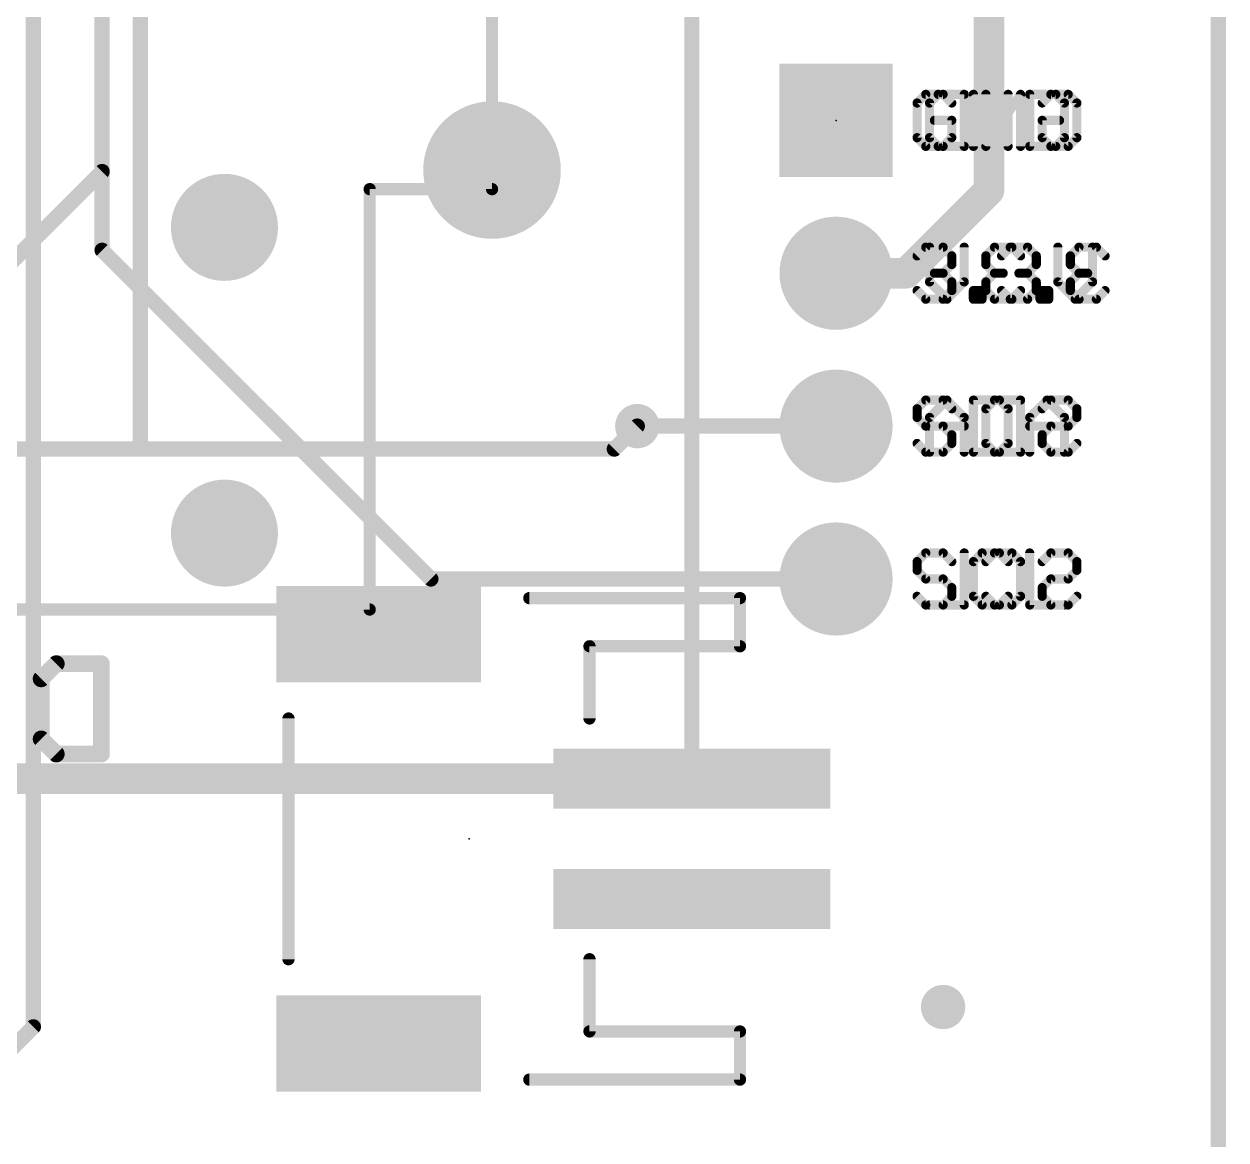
# Model space of a CAD drawing. Extents: x -12 to 110, y -16 to 66.
# Drawn here: x 81.76 to 101.73, y 8.46 to 27 of the extents above; entities that cross this region are included whole.
import ezdxf

# ---------------------------------------------------------------- set-up
doc = ezdxf.new("R2010")
doc.units = 0
for name, color, linetype in [('1', 12, 'CONTINUOUS'), ('16', 132, 'CONTINUOUS'), ('17', 110, 'CONTINUOUS'), ('18', 110, 'CONTINUOUS'), ('20', 53, 'CONTINUOUS'), ('21', 41, 'CONTINUOUS'), ('22', 40, 'CONTINUOUS'), ('23', 53, 'CONTINUOUS'), ('51', 53, 'CONTINUOUS')]:
    doc.layers.add(name, color=color, linetype=linetype)

# ---------------------------------------------------------------- blocks, each defined once
blk = doc.blocks.new('RECT')
blk.add_solid([(-0.5, -0.5), (0.5, -0.5), (-0.5, 0.5), (0.5, 0.5)])
blk = doc.blocks.new('SQUAREP')
blk.add_solid([(-0.5, -0.5), (0.5, -0.5), (-0.5, 0.5), (0.5, 0.5)])
blk = doc.blocks.new('ROUNDP')
at = {"const_width": 0.5}
blk.add_lwpolyline([(0, -0.25, 1), (0, 0.25, 1), (0, -0.25)], format="xyb", dxfattribs=at)
blk = doc.blocks.new('ROUNDV')
at = {"const_width": 0.5}
blk.add_lwpolyline([(0, -0.25, 1), (0, 0.25, 1), (0, -0.25)], format="xyb", dxfattribs=at)

msp = doc.modelspace()

# ---------------------------------------------------------------- linework, layer by layer
at = {"layer": '1'}
for points, const_width in [([(101.6, 50.8), (101.6, 0)], 0.254), ([(97.79, 31.8529), (97.79, 24.2337)], 0.508), ([(83.058, 30.099), (83.058, 24.5497)], 0.254), ([(83.693, 19.939), (83.693, 29.591)], 0.254), ([(92.854, 27.8922), (92.854, 14.462)], 0.254), ([(83.058, 24.5497), (79.0823, 20.574)], 0.254), ([(97.79, 24.2337), (96.4163, 22.86)], 0.508), ([(96.4163, 22.86), (95.25, 22.86)], 0.508), ([(91.567, 19.939), (91.948, 20.32)], 0.254), ([(76.454, 19.939), (83.693, 19.939)], 0.254), ([(83.693, 19.939), (91.567, 19.939)], 0.254), ([(92.854, 14.462), (81.0171, 14.462)], 0.508), ([(92.964, 14.462), (92.854, 14.462)], 0.508)]:
    msp.add_lwpolyline(points, dxfattribs=dict(at, const_width=const_width))
for points, const_width in [([(82.9945, 24.5497, 1), (83.1215, 24.5497)], 0.127), ([(83.1029, 24.5048, 1), (83.0131, 24.5946)], 0.127), ([(97.663, 24.2337, 1), (97.917, 24.2337)], 0.254), ([(97.8798, 24.1439, 1), (97.7002, 24.3235)], 0.254), ([(95.25, 22.987, 1), (95.25, 22.733)], 0.254), ([(96.3265, 22.9498, 1), (96.5061, 22.7702)], 0.254), ([(96.4163, 22.733, 1), (96.4163, 22.987)], 0.254), ([(91.9929, 20.2751, 1), (91.9031, 20.3649)], 0.127), ([(83.693, 20.0025, 1), (83.693, 19.8755)], 0.127), ([(83.6295, 19.939, 1), (83.7565, 19.939)], 0.127), ([(83.693, 19.8755, 1), (83.693, 20.0025)], 0.127), ([(91.5221, 19.9839, 1), (91.6119, 19.8941)], 0.127), ([(91.567, 19.8755, 1), (91.567, 20.0025)], 0.127), ([(92.854, 14.589, 1), (92.854, 14.335)], 0.254), ([(92.854, 14.335, 1), (92.854, 14.589)], 0.254), ([(92.964, 14.335, 1), (92.964, 14.589)], 0.254), ([(92.7905, 14.462, 1), (92.9175, 14.462)], 0.127)]:
    msp.add_lwpolyline(points, format="xyb", dxfattribs=dict(at, const_width=const_width))
at = {"layer": '16', "const_width": 0.254}
for points in [[(101.6, 50.8), (101.6, 0)], [(81.915, 41.402), (81.915, 10.3378)], [(83.058, 23.241), (83.058, 30.099)], [(88.519, 17.78), (83.058, 23.241)], [(95.25, 20.32), (91.948, 20.32)], [(95.25, 17.78), (88.519, 17.78)], [(81.915, 10.3378), (74.7522, 3.175)]]:
    msp.add_lwpolyline(points, dxfattribs=at)
at = {"layer": '16', "const_width": 0.127}
for points in [[(83.1029, 23.2859, 1), (83.0131, 23.1961)], [(82.9945, 23.241, 1), (83.1215, 23.241)], [(91.948, 20.3835, 1), (91.948, 20.2565)], [(95.25, 20.2565, 1), (95.25, 20.3835)], [(88.519, 17.8435, 1), (88.519, 17.7165)], [(88.4741, 17.7351, 1), (88.5639, 17.8249)], [(95.25, 17.7165, 1), (95.25, 17.8435)], [(81.8515, 10.3378, 1), (81.9785, 10.3378)], [(81.9599, 10.2929, 1), (81.8701, 10.3827)]]:
    msp.add_lwpolyline(points, format="xyb", dxfattribs=at)
at = {"layer": '20', "const_width": 0.2032}
msp.add_lwpolyline([(101.6, 6.35), (101.6, 44.45)], dxfattribs=at)
at = {"layer": '21'}
for points, const_width in [([(96.7403, 25.8325), (96.5962, 25.6885)], 0.1524), ([(96.5962, 25.6885), (96.5962, 25.1123)], 0.1524), ([(97.0284, 25.8325), (96.7403, 25.8325)], 0.1524), ([(97.1724, 25.6885), (97.0284, 25.8325)], 0.1524), ([(97.5317, 24.9682), (97.5317, 25.8325)], 0.1524), ([(97.5317, 25.8325), (98.1079, 24.9682)], 0.1524), ([(98.1079, 24.9682), (98.1079, 25.8325)], 0.1524), ([(98.4672, 25.8325), (98.4672, 24.9682)], 0.1524), ([(98.8994, 25.8325), (98.4672, 25.8325)], 0.1524), ([(99.0435, 25.6885), (98.8994, 25.8325)], 0.1524), ([(99.0435, 25.1123), (99.0435, 25.6885)], 0.1524), ([(97.1724, 25.4004), (96.8843, 25.4004)], 0.1524), ([(97.1724, 25.1123), (97.1724, 25.4004)], 0.1524), ([(96.5962, 25.1123), (96.7403, 24.9682)], 0.1524), ([(97.0284, 24.9682), (97.1724, 25.1123)], 0.1524), ([(98.8994, 24.9682), (99.0435, 25.1123)], 0.1524), ([(96.7403, 24.9682), (97.0284, 24.9682)], 0.1524), ([(98.4672, 24.9682), (98.8994, 24.9682)], 0.1524), ([(96.5962, 23.1485), (96.7403, 23.2925)], 0.1524), ([(96.7403, 23.2925), (97.0284, 23.2925)], 0.1524), ([(97.0284, 23.2925), (97.1724, 23.1485)], 0.1524), ([(97.9995, 23.1485), (98.1435, 23.2925)], 0.1524), ([(98.1435, 23.2925), (98.4316, 23.2925)], 0.1524), ([(98.4316, 23.2925), (98.5757, 23.1485)], 0.1524), ([(98.935, 23.2925), (98.935, 22.7163)], 0.1524), ([(99.5112, 22.7163), (99.5112, 23.2925)], 0.1524), ([(97.1724, 23.1485), (97.1724, 23.0044)], 0.1524), ([(98.5757, 23.1485), (98.5757, 23.0044)], 0.1524), ([(97.1724, 23.0044), (97.0284, 22.8604)], 0.1524), ([(98.5757, 23.0044), (98.4316, 22.8604)], 0.1524), ([(97.0284, 22.8604), (96.8843, 22.8604)], 0.1524), ([(97.0284, 22.8604), (97.1724, 22.7163)], 0.1524), ([(97.1724, 22.7163), (97.1724, 22.5723)], 0.1524), ([(98.4316, 22.8604), (98.2876, 22.8604)], 0.1524), ([(98.4316, 22.8604), (98.5757, 22.7163)], 0.1524), ([(98.5757, 22.7163), (98.5757, 22.5723)], 0.1524), ([(98.935, 22.7163), (99.2231, 22.4282)], 0.1524), ([(99.2231, 22.4282), (99.5112, 22.7163)], 0.1524), ([(96.7403, 22.4282), (96.5962, 22.5723)], 0.1524), ([(97.1724, 22.5723), (97.0284, 22.4282)], 0.1524), ([(97.5317, 22.4282), (97.5317, 22.5723)], 0.1524), ([(97.5317, 22.5723), (97.6758, 22.5723)], 0.1524), ([(97.6758, 22.5723), (97.6758, 22.4282)], 0.1524), ([(98.1435, 22.4282), (97.9995, 22.5723)], 0.1524), ([(98.5757, 22.5723), (98.4316, 22.4282)], 0.1524), ([(97.0284, 22.4282), (96.7403, 22.4282)], 0.1524), ([(97.6758, 22.4282), (97.5317, 22.4282)], 0.1524), ([(98.4316, 22.4282), (98.1435, 22.4282)], 0.1524), ([(96.7403, 20.7525), (96.5962, 20.6085)], 0.1524), ([(97.0284, 20.7525), (96.7403, 20.7525)], 0.1524), ([(97.1724, 20.6085), (97.0284, 20.7525)], 0.1524), ([(97.5317, 20.7525), (97.5317, 19.8882)], 0.1524), ([(97.9639, 20.7525), (97.5317, 20.7525)], 0.1524), ([(98.1079, 20.6085), (97.9639, 20.7525)], 0.1524), ([(98.4672, 20.4644), (98.7554, 20.7525)], 0.1524), ([(98.7554, 20.7525), (99.0435, 20.4644)], 0.1524), ([(96.5962, 20.6085), (96.5962, 20.4644)], 0.1524), ([(98.1079, 20.0323), (98.1079, 20.6085)], 0.1524), ([(96.5962, 20.4644), (96.7403, 20.3204)], 0.1524), ([(96.7403, 20.3204), (97.0284, 20.3204)], 0.1524), ([(97.0284, 20.3204), (97.1724, 20.1763)], 0.1524), ([(98.4672, 19.8882), (98.4672, 20.4644)], 0.1524), ([(98.4672, 20.3204), (99.0435, 20.3204)], 0.1524), ([(99.0435, 20.4644), (99.0435, 19.8882)], 0.1524), ([(97.1724, 20.1763), (97.1724, 20.0323)], 0.1524), ([(96.7403, 19.8882), (96.5962, 20.0323)], 0.1524), ([(97.1724, 20.0323), (97.0284, 19.8882)], 0.1524), ([(97.9639, 19.8882), (98.1079, 20.0323)], 0.1524), ([(97.0284, 19.8882), (96.7403, 19.8882)], 0.1524), ([(97.5317, 19.8882), (97.9639, 19.8882)], 0.1524), ([(96.7403, 18.2125), (96.5962, 18.0685)], 0.1524), ([(97.0284, 18.2125), (96.7403, 18.2125)], 0.1524), ([(97.1724, 18.0685), (97.0284, 18.2125)], 0.1524), ([(97.6758, 18.2125), (97.5317, 18.0685)], 0.1524), ([(97.9639, 18.2125), (97.6758, 18.2125)], 0.1524), ([(98.1079, 18.0685), (97.9639, 18.2125)], 0.1524), ([(98.4672, 18.2125), (98.4672, 17.3482)], 0.1524), ([(96.5962, 18.0685), (96.5962, 17.9244)], 0.1524), ([(96.5962, 17.9244), (96.7403, 17.7804)], 0.1524), ([(97.5317, 18.0685), (97.5317, 17.4923)], 0.1524), ([(96.7403, 17.7804), (97.0284, 17.7804)], 0.1524), ([(97.0284, 17.7804), (97.1724, 17.6363)], 0.1524), ([(97.1724, 17.6363), (97.1724, 17.4923)], 0.1524), ([(93.654, 17.462), (90.154, 17.462)], 0.2032), ([(93.654, 16.662), (93.654, 17.462)], 0.2032), ([(96.7403, 17.3482), (96.5962, 17.4923)], 0.1524), ([(97.0284, 17.3482), (96.7403, 17.3482)], 0.1524), ([(97.1724, 17.4923), (97.0284, 17.3482)], 0.1524), ([(97.5317, 17.4923), (97.6758, 17.3482)], 0.1524), ([(97.6758, 17.3482), (97.9639, 17.3482)], 0.1524), ([(97.9639, 17.3482), (98.1079, 17.4923)], 0.1524), ([(98.4672, 17.3482), (99.0435, 17.3482)], 0.1524), ([(91.154, 15.462), (91.154, 16.662)], 0.2032), ([(91.154, 16.662), (93.654, 16.662)], 0.2032), ([(86.154, 15.462), (86.154, 11.462)], 0.2032), ([(91.154, 10.262), (91.154, 11.462)], 0.2032), ([(93.654, 10.262), (91.154, 10.262)], 0.2032), ([(93.654, 9.462), (93.654, 10.262)], 0.2032), ([(90.154, 9.462), (93.654, 9.462)], 0.2032)]:
    msp.add_lwpolyline(points, dxfattribs=dict(at, const_width=const_width))
for points, const_width in [([(96.6343, 25.6885, 1), (96.5581, 25.6885)], 0.0762), ([(96.7403, 25.8706, 1), (96.7403, 25.7944)], 0.0762), ([(96.7672, 25.8056, 1), (96.7133, 25.8595)], 0.0762), ([(97.0553, 25.8595, 1), (97.0014, 25.8056)], 0.0762), ([(97.0284, 25.7944, 1), (97.0284, 25.8706)], 0.0762), ([(97.5634, 25.8537, 1), (97.5, 25.8114)], 0.0762), ([(97.5698, 25.8325, 1), (97.4936, 25.8325)], 0.0762), ([(98.146, 25.8325, 1), (98.0698, 25.8325)], 0.0762), ([(98.5053, 25.8325, 1), (98.4291, 25.8325)], 0.0762), ([(98.4672, 25.8706, 1), (98.4672, 25.7944)], 0.0762), ([(98.9263, 25.8595, 1), (98.8725, 25.8056)], 0.0762), ([(98.8994, 25.7944, 1), (98.8994, 25.8706)], 0.0762), ([(99.0816, 25.6885, 1), (99.0054, 25.6885)], 0.0762), ([(96.5693, 25.7154, 1), (96.6231, 25.6615)], 0.0762), ([(97.1455, 25.6615, 1), (97.1994, 25.7154)], 0.0762), ([(99.0165, 25.6615, 1), (99.0704, 25.7154)], 0.0762), ([(96.8843, 25.4385, 1), (96.8843, 25.3623)], 0.0762), ([(97.2105, 25.4004, 1), (97.1343, 25.4004)], 0.0762), ([(97.1724, 25.3623, 1), (97.1724, 25.4385)], 0.0762), ([(96.6231, 25.1392, 1), (96.5693, 25.0853)], 0.0762), ([(97.1994, 25.0853, 1), (97.1455, 25.1392)], 0.0762), ([(99.0704, 25.0853, 1), (99.0165, 25.1392)], 0.0762), ([(96.5581, 25.1123, 1), (96.6343, 25.1123)], 0.0762), ([(96.7403, 25.0063, 1), (96.7403, 24.9301)], 0.0762), ([(96.7133, 24.9413, 1), (96.7672, 24.9951)], 0.0762), ([(97.0014, 24.9951, 1), (97.0553, 24.9413)], 0.0762), ([(97.0284, 24.9301, 1), (97.0284, 25.0063)], 0.0762), ([(97.1343, 25.1123, 1), (97.2105, 25.1123)], 0.0762), ([(97.4936, 24.9682, 1), (97.5698, 24.9682)], 0.0762), ([(98.0698, 24.9682, 1), (98.146, 24.9682)], 0.0762), ([(98.0762, 24.9471, 1), (98.1396, 24.9893)], 0.0762), ([(98.4672, 25.0063, 1), (98.4672, 24.9301)], 0.0762), ([(98.4291, 24.9682, 1), (98.5053, 24.9682)], 0.0762), ([(98.8725, 24.9951, 1), (98.9263, 24.9413)], 0.0762), ([(98.8994, 24.9301, 1), (98.8994, 25.0063)], 0.0762), ([(99.0054, 25.1123, 1), (99.0816, 25.1123)], 0.0762), ([(96.7403, 23.3306, 1), (96.7403, 23.2544)], 0.0762), ([(96.7672, 23.2656, 1), (96.7133, 23.3195)], 0.0762), ([(97.0553, 23.3195, 1), (97.0014, 23.2656)], 0.0762), ([(97.0284, 23.2544, 1), (97.0284, 23.3306)], 0.0762), ([(98.1435, 23.3306, 1), (98.1435, 23.2544)], 0.0762), ([(98.1705, 23.2656, 1), (98.1166, 23.3195)], 0.0762), ([(98.4586, 23.3195, 1), (98.4047, 23.2656)], 0.0762), ([(98.4316, 23.2544, 1), (98.4316, 23.3306)], 0.0762), ([(98.9731, 23.2925, 1), (98.8969, 23.2925)], 0.0762), ([(99.5493, 23.2925, 1), (99.4731, 23.2925)], 0.0762), ([(96.5693, 23.1754, 1), (96.6231, 23.1215)], 0.0762), ([(97.2105, 23.1485, 1), (97.1343, 23.1485)], 0.0762), ([(97.1455, 23.1215, 1), (97.1994, 23.1754)], 0.0762), ([(97.9725, 23.1754, 1), (98.0264, 23.1215)], 0.0762), ([(98.6138, 23.1485, 1), (98.5376, 23.1485)], 0.0762), ([(98.5488, 23.1215, 1), (98.6026, 23.1754)], 0.0762), ([(97.1343, 23.0044, 1), (97.2105, 23.0044)], 0.0762), ([(97.1994, 22.9775, 1), (97.1455, 23.0314)], 0.0762), ([(98.5376, 23.0044, 1), (98.6138, 23.0044)], 0.0762), ([(98.6026, 22.9775, 1), (98.5488, 23.0314)], 0.0762), ([(96.8843, 22.8985, 1), (96.8843, 22.8223)], 0.0762), ([(97.0553, 22.8873, 1), (97.0014, 22.8334)], 0.0762), ([(97.0014, 22.8873, 1), (97.0553, 22.8334)], 0.0762), ([(97.0284, 22.8223, 1), (97.0284, 22.8985)], 0.0762), ([(97.2105, 22.7163, 1), (97.1343, 22.7163)], 0.0762), ([(97.1455, 22.6894, 1), (97.1994, 22.7433)], 0.0762), ([(98.2876, 22.8985, 1), (98.2876, 22.8223)], 0.0762), ([(98.4586, 22.8873, 1), (98.4047, 22.8334)], 0.0762), ([(98.4047, 22.8873, 1), (98.4586, 22.8334)], 0.0762), ([(98.4316, 22.8223, 1), (98.4316, 22.8985)], 0.0762), ([(98.6138, 22.7163, 1), (98.5376, 22.7163)], 0.0762), ([(98.5488, 22.6894, 1), (98.6026, 22.7433)], 0.0762), ([(98.9619, 22.7433, 1), (98.9081, 22.6894)], 0.0762), ([(99.5382, 22.6894, 1), (99.4843, 22.7433)], 0.0762), ([(96.6231, 22.5992, 1), (96.5693, 22.5453)], 0.0762), ([(97.1343, 22.5723, 1), (97.2105, 22.5723)], 0.0762), ([(97.1994, 22.5453, 1), (97.1455, 22.5992)], 0.0762), ([(97.5698, 22.5723, 1), (97.4936, 22.5723)], 0.0762), ([(97.5317, 22.6104, 1), (97.5317, 22.5342)], 0.0762), ([(97.7139, 22.5723, 1), (97.6377, 22.5723)], 0.0762), ([(97.6758, 22.5342, 1), (97.6758, 22.6104)], 0.0762), ([(98.0264, 22.5992, 1), (97.9725, 22.5453)], 0.0762), ([(98.5376, 22.5723, 1), (98.6138, 22.5723)], 0.0762), ([(98.6026, 22.5453, 1), (98.5488, 22.5992)], 0.0762), ([(98.8969, 22.7163, 1), (98.9731, 22.7163)], 0.0762), ([(99.4731, 22.7163, 1), (99.5493, 22.7163)], 0.0762), ([(96.7403, 22.4663, 1), (96.7403, 22.3901)], 0.0762), ([(96.7133, 22.4013, 1), (96.7672, 22.4551)], 0.0762), ([(97.0014, 22.4551, 1), (97.0553, 22.4013)], 0.0762), ([(97.0284, 22.3901, 1), (97.0284, 22.4663)], 0.0762), ([(97.5317, 22.4663, 1), (97.5317, 22.3901)], 0.0762), ([(97.4936, 22.4282, 1), (97.5698, 22.4282)], 0.0762), ([(97.6377, 22.4282, 1), (97.7139, 22.4282)], 0.0762), ([(97.6758, 22.3901, 1), (97.6758, 22.4663)], 0.0762), ([(98.1435, 22.4663, 1), (98.1435, 22.3901)], 0.0762), ([(98.1166, 22.4013, 1), (98.1705, 22.4551)], 0.0762), ([(98.4047, 22.4551, 1), (98.4586, 22.4013)], 0.0762), ([(98.4316, 22.3901, 1), (98.4316, 22.4663)], 0.0762), ([(99.1962, 22.4551, 1), (99.2501, 22.4013)], 0.0762), ([(99.1962, 22.4013, 1), (99.2501, 22.4551)], 0.0762), ([(96.7403, 20.7906, 1), (96.7403, 20.7144)], 0.0762), ([(96.7672, 20.7256, 1), (96.7133, 20.7795)], 0.0762), ([(97.0553, 20.7795, 1), (97.0014, 20.7256)], 0.0762), ([(97.0284, 20.7144, 1), (97.0284, 20.7906)], 0.0762), ([(97.5698, 20.7525, 1), (97.4936, 20.7525)], 0.0762), ([(97.5317, 20.7906, 1), (97.5317, 20.7144)], 0.0762), ([(97.9908, 20.7795, 1), (97.9369, 20.7256)], 0.0762), ([(97.9639, 20.7144, 1), (97.9639, 20.7906)], 0.0762), ([(98.7823, 20.7795, 1), (98.7284, 20.7256)], 0.0762), ([(98.7823, 20.7256, 1), (98.7284, 20.7795)], 0.0762), ([(96.6343, 20.6085, 1), (96.5581, 20.6085)], 0.0762), ([(96.5693, 20.6354, 1), (96.6231, 20.5815)], 0.0762), ([(97.1455, 20.5815, 1), (97.1994, 20.6354)], 0.0762), ([(98.146, 20.6085, 1), (98.0698, 20.6085)], 0.0762), ([(98.081, 20.5815, 1), (98.1349, 20.6354)], 0.0762), ([(96.6231, 20.4914, 1), (96.5693, 20.4375)], 0.0762), ([(96.5581, 20.4644, 1), (96.6343, 20.4644)], 0.0762), ([(96.7403, 20.3585, 1), (96.7403, 20.2823)], 0.0762), ([(96.7133, 20.2934, 1), (96.7672, 20.3473)], 0.0762), ([(97.0553, 20.3473, 1), (97.0014, 20.2934)], 0.0762), ([(97.0284, 20.2823, 1), (97.0284, 20.3585)], 0.0762), ([(98.5053, 20.4644, 1), (98.4291, 20.4644)], 0.0762), ([(98.4403, 20.4914, 1), (98.4942, 20.4375)], 0.0762), ([(98.4672, 20.3585, 1), (98.4672, 20.2823)], 0.0762), ([(99.0816, 20.4644, 1), (99.0054, 20.4644)], 0.0762), ([(99.0165, 20.4375, 1), (99.0704, 20.4914)], 0.0762), ([(99.0435, 20.2823, 1), (99.0435, 20.3585)], 0.0762), ([(97.2105, 20.1763, 1), (97.1343, 20.1763)], 0.0762), ([(97.1455, 20.1494, 1), (97.1994, 20.2033)], 0.0762), ([(96.6231, 20.0592, 1), (96.5693, 20.0053)], 0.0762), ([(97.1343, 20.0323, 1), (97.2105, 20.0323)], 0.0762), ([(97.1994, 20.0053, 1), (97.1455, 20.0592)], 0.0762), ([(98.0698, 20.0323, 1), (98.146, 20.0323)], 0.0762), ([(98.1349, 20.0053, 1), (98.081, 20.0592)], 0.0762), ([(96.7403, 19.9263, 1), (96.7403, 19.8501)], 0.0762), ([(96.7133, 19.8613, 1), (96.7672, 19.9151)], 0.0762), ([(97.0014, 19.9151, 1), (97.0553, 19.8613)], 0.0762), ([(97.0284, 19.8501, 1), (97.0284, 19.9263)], 0.0762), ([(97.5317, 19.9263, 1), (97.5317, 19.8501)], 0.0762), ([(97.4936, 19.8882, 1), (97.5698, 19.8882)], 0.0762), ([(97.9369, 19.9151, 1), (97.9908, 19.8613)], 0.0762), ([(97.9639, 19.8501, 1), (97.9639, 19.9263)], 0.0762), ([(98.4291, 19.8882, 1), (98.5053, 19.8882)], 0.0762), ([(99.0054, 19.8882, 1), (99.0816, 19.8882)], 0.0762), ([(96.7403, 18.2506, 1), (96.7403, 18.1744)], 0.0762), ([(96.7672, 18.1856, 1), (96.7133, 18.2395)], 0.0762), ([(97.0553, 18.2395, 1), (97.0014, 18.1856)], 0.0762), ([(97.0284, 18.1744, 1), (97.0284, 18.2506)], 0.0762), ([(97.6758, 18.2506, 1), (97.6758, 18.1744)], 0.0762), ([(97.7027, 18.1856, 1), (97.6488, 18.2395)], 0.0762), ([(97.9908, 18.2395, 1), (97.9369, 18.1856)], 0.0762), ([(97.9639, 18.1744, 1), (97.9639, 18.2506)], 0.0762), ([(98.5053, 18.2125, 1), (98.4291, 18.2125)], 0.0762), ([(96.6343, 18.0685, 1), (96.5581, 18.0685)], 0.0762), ([(96.5693, 18.0954, 1), (96.6231, 18.0415)], 0.0762), ([(96.6231, 17.9514, 1), (96.5693, 17.8975)], 0.0762), ([(97.1455, 18.0415, 1), (97.1994, 18.0954)], 0.0762), ([(97.5698, 18.0685, 1), (97.4936, 18.0685)], 0.0762), ([(97.5048, 18.0954, 1), (97.5587, 18.0415)], 0.0762), ([(98.081, 18.0415, 1), (98.1349, 18.0954)], 0.0762), ([(96.5581, 17.9244, 1), (96.6343, 17.9244)], 0.0762), ([(96.7403, 17.8185, 1), (96.7403, 17.7423)], 0.0762), ([(96.7133, 17.7534, 1), (96.7672, 17.8073)], 0.0762), ([(97.0553, 17.8073, 1), (97.0014, 17.7534)], 0.0762), ([(97.0284, 17.7423, 1), (97.0284, 17.8185)], 0.0762), ([(97.2105, 17.6363, 1), (97.1343, 17.6363)], 0.0762), ([(97.1455, 17.6094, 1), (97.1994, 17.6633)], 0.0762), ([(90.154, 17.5128, 1), (90.154, 17.4112)], 0.1016), ([(93.7048, 17.462, 1), (93.6032, 17.462)], 0.1016), ([(93.654, 17.4112, 1), (93.654, 17.5128)], 0.1016), ([(96.6231, 17.5192, 1), (96.5693, 17.4653)], 0.0762), ([(96.7403, 17.3863, 1), (96.7403, 17.3101)], 0.0762), ([(96.7133, 17.3213, 1), (96.7672, 17.3751)], 0.0762), ([(97.0014, 17.3751, 1), (97.0553, 17.3213)], 0.0762), ([(97.0284, 17.3101, 1), (97.0284, 17.3863)], 0.0762), ([(97.1343, 17.4923, 1), (97.2105, 17.4923)], 0.0762), ([(97.1994, 17.4653, 1), (97.1455, 17.5192)], 0.0762), ([(97.5587, 17.5192, 1), (97.5048, 17.4653)], 0.0762), ([(97.4936, 17.4923, 1), (97.5698, 17.4923)], 0.0762), ([(97.6758, 17.3863, 1), (97.6758, 17.3101)], 0.0762), ([(97.6488, 17.3213, 1), (97.7027, 17.3751)], 0.0762), ([(97.9369, 17.3751, 1), (97.9908, 17.3213)], 0.0762), ([(97.9639, 17.3101, 1), (97.9639, 17.3863)], 0.0762), ([(98.1349, 17.4653, 1), (98.081, 17.5192)], 0.0762), ([(98.4672, 17.3863, 1), (98.4672, 17.3101)], 0.0762), ([(98.4291, 17.3482, 1), (98.5053, 17.3482)], 0.0762), ([(99.0435, 17.3101, 1), (99.0435, 17.3863)], 0.0762), ([(91.2048, 16.662, 1), (91.1032, 16.662)], 0.1016), ([(91.154, 16.7128, 1), (91.154, 16.6112)], 0.1016), ([(93.6032, 16.662, 1), (93.7048, 16.662)], 0.1016), ([(93.654, 16.6112, 1), (93.654, 16.7128)], 0.1016), ([(86.2048, 15.462, 1), (86.1032, 15.462)], 0.1016), ([(91.1032, 15.462, 1), (91.2048, 15.462)], 0.1016), ([(86.1032, 11.462, 1), (86.2048, 11.462)], 0.1016), ([(91.2048, 11.462, 1), (91.1032, 11.462)], 0.1016), ([(91.154, 10.3128, 1), (91.154, 10.2112)], 0.1016), ([(91.1032, 10.262, 1), (91.2048, 10.262)], 0.1016), ([(93.7048, 10.262, 1), (93.6032, 10.262)], 0.1016), ([(93.654, 10.2112, 1), (93.654, 10.3128)], 0.1016), ([(90.154, 9.5128, 1), (90.154, 9.4112)], 0.1016), ([(93.6032, 9.462, 1), (93.7048, 9.462)], 0.1016), ([(93.654, 9.4112, 1), (93.654, 9.5128)], 0.1016)]:
    msp.add_lwpolyline(points, format="xyb", dxfattribs=dict(at, const_width=const_width))
at = {"layer": '22'}
for points, const_width in [([(89.535, 27.178), (89.535, 24.257)], 0.2032), ([(96.8031, 25.6885), (96.9472, 25.8325)], 0.1524), ([(96.8031, 25.1123), (96.8031, 25.6885)], 0.1524), ([(96.9472, 25.8325), (97.3793, 25.8325)], 0.1524), ([(97.3793, 25.8325), (97.3793, 24.9682)], 0.1524), ([(98.3148, 25.8325), (97.7386, 24.9682)], 0.1524), ([(97.7386, 24.9682), (97.7386, 25.8325)], 0.1524), ([(98.3148, 24.9682), (98.3148, 25.8325)], 0.1524), ([(98.6741, 25.6885), (98.8182, 25.8325)], 0.1524), ([(98.8182, 25.8325), (99.1063, 25.8325)], 0.1524), ([(99.1063, 25.8325), (99.2504, 25.6885)], 0.1524), ([(99.2504, 25.6885), (99.2504, 25.1123)], 0.1524), ([(98.6741, 25.1123), (98.6741, 25.4004)], 0.1524), ([(98.6741, 25.4004), (98.9622, 25.4004)], 0.1524), ([(96.9472, 24.9682), (96.8031, 25.1123)], 0.1524), ([(98.8182, 24.9682), (98.6741, 25.1123)], 0.1524), ([(99.2504, 25.1123), (99.1063, 24.9682)], 0.1524), ([(97.3793, 24.9682), (96.9472, 24.9682)], 0.1524), ([(99.1063, 24.9682), (98.8182, 24.9682)], 0.1524), ([(89.535, 24.257), (87.503, 24.257)], 0.2032), ([(87.503, 17.272), (87.503, 24.257)], 0.2032), ([(96.8031, 22.7163), (96.8031, 23.2925)], 0.1524), ([(97.3793, 23.2925), (97.3793, 22.7163)], 0.1524), ([(97.8827, 23.2925), (97.7386, 23.1485)], 0.1524), ([(98.1708, 23.2925), (97.8827, 23.2925)], 0.1524), ([(98.3148, 23.1485), (98.1708, 23.2925)], 0.1524), ([(99.2859, 23.2925), (99.1419, 23.1485)], 0.1524), ([(99.5741, 23.2925), (99.2859, 23.2925)], 0.1524), ([(99.7181, 23.1485), (99.5741, 23.2925)], 0.1524), ([(97.7386, 23.1485), (97.7386, 23.0044)], 0.1524), ([(99.1419, 23.1485), (99.1419, 23.0044)], 0.1524), ([(97.7386, 23.0044), (97.8827, 22.8604)], 0.1524), ([(99.1419, 23.0044), (99.2859, 22.8604)], 0.1524), ([(97.0912, 22.4282), (96.8031, 22.7163)], 0.1524), ([(97.3793, 22.7163), (97.0912, 22.4282)], 0.1524), ([(97.8827, 22.8604), (97.7386, 22.7163)], 0.1524), ([(97.7386, 22.7163), (97.7386, 22.5723)], 0.1524), ([(97.8827, 22.8604), (98.0267, 22.8604)], 0.1524), ([(99.2859, 22.8604), (99.1419, 22.7163)], 0.1524), ([(99.1419, 22.7163), (99.1419, 22.5723)], 0.1524), ([(99.2859, 22.8604), (99.43, 22.8604)], 0.1524), ([(97.7386, 22.5723), (97.8827, 22.4282)], 0.1524), ([(98.1708, 22.4282), (98.3148, 22.5723)], 0.1524), ([(98.7826, 22.5723), (98.6385, 22.5723)], 0.1524), ([(98.6385, 22.5723), (98.6385, 22.4282)], 0.1524), ([(98.7826, 22.4282), (98.7826, 22.5723)], 0.1524), ([(99.1419, 22.5723), (99.2859, 22.4282)], 0.1524), ([(99.5741, 22.4282), (99.7181, 22.5723)], 0.1524), ([(97.8827, 22.4282), (98.1708, 22.4282)], 0.1524), ([(98.6385, 22.4282), (98.7826, 22.4282)], 0.1524), ([(99.2859, 22.4282), (99.5741, 22.4282)], 0.1524), ([(97.0912, 20.7525), (96.8031, 20.4644)], 0.1524), ([(97.3793, 20.4644), (97.0912, 20.7525)], 0.1524), ([(97.7386, 20.6085), (97.8827, 20.7525)], 0.1524), ([(97.8827, 20.7525), (98.3148, 20.7525)], 0.1524), ([(98.3148, 20.7525), (98.3148, 19.8882)], 0.1524), ([(98.6741, 20.6085), (98.8182, 20.7525)], 0.1524), ([(98.8182, 20.7525), (99.1063, 20.7525)], 0.1524), ([(99.1063, 20.7525), (99.2504, 20.6085)], 0.1524), ([(97.7386, 20.0323), (97.7386, 20.6085)], 0.1524), ([(99.2504, 20.6085), (99.2504, 20.4644)], 0.1524), ([(96.8031, 20.4644), (96.8031, 19.8882)], 0.1524), ([(97.3793, 20.3204), (96.8031, 20.3204)], 0.1524), ([(97.3793, 19.8882), (97.3793, 20.4644)], 0.1524), ([(98.8182, 20.3204), (98.6741, 20.1763)], 0.1524), ([(99.1063, 20.3204), (98.8182, 20.3204)], 0.1524), ([(99.2504, 20.4644), (99.1063, 20.3204)], 0.1524), ([(98.6741, 20.1763), (98.6741, 20.0323)], 0.1524), ([(97.8827, 19.8882), (97.7386, 20.0323)], 0.1524), ([(98.6741, 20.0323), (98.8182, 19.8882)], 0.1524), ([(99.1063, 19.8882), (99.2504, 20.0323)], 0.1524), ([(98.3148, 19.8882), (97.8827, 19.8882)], 0.1524), ([(98.8182, 19.8882), (99.1063, 19.8882)], 0.1524), ([(97.3793, 18.2125), (97.3793, 17.3482)], 0.1524), ([(97.7386, 18.0685), (97.8827, 18.2125)], 0.1524), ([(97.8827, 18.2125), (98.1708, 18.2125)], 0.1524), ([(98.1708, 18.2125), (98.3148, 18.0685)], 0.1524), ([(98.6741, 18.0685), (98.8182, 18.2125)], 0.1524), ([(98.8182, 18.2125), (99.1063, 18.2125)], 0.1524), ([(99.1063, 18.2125), (99.2504, 18.0685)], 0.1524), ([(98.3148, 18.0685), (98.3148, 17.4923)], 0.1524), ([(99.2504, 17.9244), (99.1063, 17.7804)], 0.1524), ([(99.2504, 18.0685), (99.2504, 17.9244)], 0.1524), ([(98.8182, 17.7804), (98.6741, 17.6363)], 0.1524), ([(99.1063, 17.7804), (98.8182, 17.7804)], 0.1524), ([(98.6741, 17.6363), (98.6741, 17.4923)], 0.1524), ([(87.503, 17.272), (76.327, 17.272)], 0.2032), ([(97.3793, 17.3482), (96.8031, 17.3482)], 0.1524), ([(97.8827, 17.3482), (97.7386, 17.4923)], 0.1524), ([(98.1708, 17.3482), (97.8827, 17.3482)], 0.1524), ([(98.3148, 17.4923), (98.1708, 17.3482)], 0.1524), ([(98.6741, 17.4923), (98.8182, 17.3482)], 0.1524), ([(98.8182, 17.3482), (99.1063, 17.3482)], 0.1524), ([(99.1063, 17.3482), (99.2504, 17.4923)], 0.1524), ([(82.0454, 16.1216), (82.2954, 16.3716)], 0.2794), ([(82.2954, 16.3716), (83.0453, 16.3716)], 0.2794), ([(83.0453, 16.3716), (83.0453, 14.8717)], 0.2794), ([(82.0454, 15.1217), (82.0454, 16.1216)], 0.2794), ([(82.2954, 14.8717), (82.0454, 15.1217)], 0.2794), ([(83.0453, 14.8717), (82.2954, 14.8717)], 0.2794)]:
    msp.add_lwpolyline(points, dxfattribs=dict(at, const_width=const_width))
for points, const_width in [([(96.8412, 25.6885, 1), (96.765, 25.6885)], 0.0762), ([(96.9472, 25.8706, 1), (96.9472, 25.7944)], 0.0762), ([(96.9741, 25.8056, 1), (96.9202, 25.8595)], 0.0762), ([(97.4174, 25.8325, 1), (97.3412, 25.8325)], 0.0762), ([(97.3793, 25.7944, 1), (97.3793, 25.8706)], 0.0762), ([(97.7767, 25.8325, 1), (97.7005, 25.8325)], 0.0762), ([(98.3529, 25.8325, 1), (98.2767, 25.8325)], 0.0762), ([(98.3465, 25.8114, 1), (98.2831, 25.8537)], 0.0762), ([(98.8182, 25.8706, 1), (98.8182, 25.7944)], 0.0762), ([(98.8451, 25.8056, 1), (98.7912, 25.8595)], 0.0762), ([(99.1332, 25.8595, 1), (99.0794, 25.8056)], 0.0762), ([(99.1063, 25.7944, 1), (99.1063, 25.8706)], 0.0762), ([(99.2885, 25.6885, 1), (99.2123, 25.6885)], 0.0762), ([(96.7762, 25.7154, 1), (96.83, 25.6615)], 0.0762), ([(98.6472, 25.7154, 1), (98.7011, 25.6615)], 0.0762), ([(99.2234, 25.6615, 1), (99.2773, 25.7154)], 0.0762), ([(98.7122, 25.4004, 1), (98.636, 25.4004)], 0.0762), ([(98.6741, 25.4385, 1), (98.6741, 25.3623)], 0.0762), ([(98.9622, 25.3623, 1), (98.9622, 25.4385)], 0.0762), ([(96.83, 25.1392, 1), (96.7762, 25.0853)], 0.0762), ([(98.7011, 25.1392, 1), (98.6472, 25.0853)], 0.0762), ([(99.2773, 25.0853, 1), (99.2234, 25.1392)], 0.0762), ([(96.765, 25.1123, 1), (96.8412, 25.1123)], 0.0762), ([(96.9472, 25.0063, 1), (96.9472, 24.9301)], 0.0762), ([(96.9202, 24.9413, 1), (96.9741, 24.9951)], 0.0762), ([(97.3412, 24.9682, 1), (97.4174, 24.9682)], 0.0762), ([(97.3793, 24.9301, 1), (97.3793, 25.0063)], 0.0762), ([(97.7069, 24.9893, 1), (97.7703, 24.9471)], 0.0762), ([(97.7005, 24.9682, 1), (97.7767, 24.9682)], 0.0762), ([(98.2767, 24.9682, 1), (98.3529, 24.9682)], 0.0762), ([(98.636, 25.1123, 1), (98.7122, 25.1123)], 0.0762), ([(98.8182, 25.0063, 1), (98.8182, 24.9301)], 0.0762), ([(98.7912, 24.9413, 1), (98.8451, 24.9951)], 0.0762), ([(99.0794, 24.9951, 1), (99.1332, 24.9413)], 0.0762), ([(99.1063, 24.9301, 1), (99.1063, 25.0063)], 0.0762), ([(99.2123, 25.1123, 1), (99.2885, 25.1123)], 0.0762), ([(87.503, 24.3078, 1), (87.503, 24.2062)], 0.1016), ([(87.5538, 24.257, 1), (87.4522, 24.257)], 0.1016), ([(89.4842, 24.257, 1), (89.5858, 24.257)], 0.1016), ([(89.535, 24.2062, 1), (89.535, 24.3078)], 0.1016), ([(96.8412, 23.2925, 1), (96.765, 23.2925)], 0.0762), ([(97.4174, 23.2925, 1), (97.3412, 23.2925)], 0.0762), ([(97.8827, 23.3306, 1), (97.8827, 23.2544)], 0.0762), ([(97.9096, 23.2656, 1), (97.8557, 23.3195)], 0.0762), ([(98.1977, 23.3195, 1), (98.1438, 23.2656)], 0.0762), ([(98.1708, 23.2544, 1), (98.1708, 23.3306)], 0.0762), ([(99.2859, 23.3306, 1), (99.2859, 23.2544)], 0.0762), ([(99.3129, 23.2656, 1), (99.259, 23.3195)], 0.0762), ([(99.601, 23.3195, 1), (99.5471, 23.2656)], 0.0762), ([(99.5741, 23.2544, 1), (99.5741, 23.3306)], 0.0762), ([(97.7767, 23.1485, 1), (97.7005, 23.1485)], 0.0762), ([(97.7117, 23.1754, 1), (97.7656, 23.1215)], 0.0762), ([(98.2879, 23.1215, 1), (98.3418, 23.1754)], 0.0762), ([(99.1149, 23.1754, 1), (99.1688, 23.1215)], 0.0762), ([(99.18, 23.1485, 1), (99.1038, 23.1485)], 0.0762), ([(99.6912, 23.1215, 1), (99.7451, 23.1754)], 0.0762), ([(97.7656, 23.0314, 1), (97.7117, 22.9775)], 0.0762), ([(97.7005, 23.0044, 1), (97.7767, 23.0044)], 0.0762), ([(99.1688, 23.0314, 1), (99.1149, 22.9775)], 0.0762), ([(99.1038, 23.0044, 1), (99.18, 23.0044)], 0.0762), ([(96.83, 22.7433, 1), (96.7762, 22.6894)], 0.0762), ([(97.4063, 22.6894, 1), (97.3524, 22.7433)], 0.0762), ([(97.7767, 22.7163, 1), (97.7005, 22.7163)], 0.0762), ([(97.7117, 22.7433, 1), (97.7656, 22.6894)], 0.0762), ([(97.8827, 22.8985, 1), (97.8827, 22.8223)], 0.0762), ([(97.9096, 22.8334, 1), (97.8557, 22.8873)], 0.0762), ([(97.8557, 22.8334, 1), (97.9096, 22.8873)], 0.0762), ([(98.0267, 22.8223, 1), (98.0267, 22.8985)], 0.0762), ([(99.1149, 22.7433, 1), (99.1688, 22.6894)], 0.0762), ([(99.18, 22.7163, 1), (99.1038, 22.7163)], 0.0762), ([(99.2859, 22.8985, 1), (99.2859, 22.8223)], 0.0762), ([(99.3129, 22.8334, 1), (99.259, 22.8873)], 0.0762), ([(99.259, 22.8334, 1), (99.3129, 22.8873)], 0.0762), ([(99.43, 22.8223, 1), (99.43, 22.8985)], 0.0762), ([(96.765, 22.7163, 1), (96.8412, 22.7163)], 0.0762), ([(97.3412, 22.7163, 1), (97.4174, 22.7163)], 0.0762), ([(97.7656, 22.5992, 1), (97.7117, 22.5453)], 0.0762), ([(97.7005, 22.5723, 1), (97.7767, 22.5723)], 0.0762), ([(98.3418, 22.5453, 1), (98.2879, 22.5992)], 0.0762), ([(98.6385, 22.6104, 1), (98.6385, 22.5342)], 0.0762), ([(98.6766, 22.5723, 1), (98.6004, 22.5723)], 0.0762), ([(98.8207, 22.5723, 1), (98.7445, 22.5723)], 0.0762), ([(98.7826, 22.5342, 1), (98.7826, 22.6104)], 0.0762), ([(99.1688, 22.5992, 1), (99.1149, 22.5453)], 0.0762), ([(99.1038, 22.5723, 1), (99.18, 22.5723)], 0.0762), ([(99.7451, 22.5453, 1), (99.6912, 22.5992)], 0.0762), ([(97.0643, 22.4551, 1), (97.1181, 22.4013)], 0.0762), ([(97.0643, 22.4013, 1), (97.1181, 22.4551)], 0.0762), ([(97.8827, 22.4663, 1), (97.8827, 22.3901)], 0.0762), ([(97.8557, 22.4013, 1), (97.9096, 22.4551)], 0.0762), ([(98.1438, 22.4551, 1), (98.1977, 22.4013)], 0.0762), ([(98.1708, 22.3901, 1), (98.1708, 22.4663)], 0.0762), ([(98.6385, 22.4663, 1), (98.6385, 22.3901)], 0.0762), ([(98.6004, 22.4282, 1), (98.6766, 22.4282)], 0.0762), ([(98.7445, 22.4282, 1), (98.8207, 22.4282)], 0.0762), ([(98.7826, 22.3901, 1), (98.7826, 22.4663)], 0.0762), ([(99.2859, 22.4663, 1), (99.2859, 22.3901)], 0.0762), ([(99.259, 22.4013, 1), (99.3129, 22.4551)], 0.0762), ([(99.5471, 22.4551, 1), (99.601, 22.4013)], 0.0762), ([(99.5741, 22.3901, 1), (99.5741, 22.4663)], 0.0762), ([(97.1181, 20.7795, 1), (97.0643, 20.7256)], 0.0762), ([(97.1181, 20.7256, 1), (97.0643, 20.7795)], 0.0762), ([(97.8827, 20.7906, 1), (97.8827, 20.7144)], 0.0762), ([(97.9096, 20.7256, 1), (97.8557, 20.7795)], 0.0762), ([(98.3529, 20.7525, 1), (98.2767, 20.7525)], 0.0762), ([(98.3148, 20.7144, 1), (98.3148, 20.7906)], 0.0762), ([(98.8182, 20.7906, 1), (98.8182, 20.7144)], 0.0762), ([(98.8451, 20.7256, 1), (98.7912, 20.7795)], 0.0762), ([(99.1332, 20.7795, 1), (99.0794, 20.7256)], 0.0762), ([(99.1063, 20.7144, 1), (99.1063, 20.7906)], 0.0762), ([(97.7767, 20.6085, 1), (97.7005, 20.6085)], 0.0762), ([(97.7117, 20.6354, 1), (97.7656, 20.5815)], 0.0762), ([(98.6472, 20.6354, 1), (98.7011, 20.5815)], 0.0762), ([(99.2885, 20.6085, 1), (99.2123, 20.6085)], 0.0762), ([(99.2234, 20.5815, 1), (99.2773, 20.6354)], 0.0762), ([(96.8412, 20.4644, 1), (96.765, 20.4644)], 0.0762), ([(96.7762, 20.4914, 1), (96.83, 20.4375)], 0.0762), ([(96.8031, 20.3585, 1), (96.8031, 20.2823)], 0.0762), ([(97.4174, 20.4644, 1), (97.3412, 20.4644)], 0.0762), ([(97.3524, 20.4375, 1), (97.4063, 20.4914)], 0.0762), ([(97.3793, 20.2823, 1), (97.3793, 20.3585)], 0.0762), ([(98.8182, 20.3585, 1), (98.8182, 20.2823)], 0.0762), ([(98.8451, 20.2934, 1), (98.7912, 20.3473)], 0.0762), ([(99.0794, 20.3473, 1), (99.1332, 20.2934)], 0.0762), ([(99.1063, 20.2823, 1), (99.1063, 20.3585)], 0.0762), ([(99.2123, 20.4644, 1), (99.2885, 20.4644)], 0.0762), ([(99.2773, 20.4375, 1), (99.2234, 20.4914)], 0.0762), ([(98.7122, 20.1763, 1), (98.636, 20.1763)], 0.0762), ([(98.6472, 20.2033, 1), (98.7011, 20.1494)], 0.0762), ([(97.7656, 20.0592, 1), (97.7117, 20.0053)], 0.0762), ([(97.7005, 20.0323, 1), (97.7767, 20.0323)], 0.0762), ([(98.7011, 20.0592, 1), (98.6472, 20.0053)], 0.0762), ([(98.636, 20.0323, 1), (98.7122, 20.0323)], 0.0762), ([(99.2773, 20.0053, 1), (99.2234, 20.0592)], 0.0762), ([(96.765, 19.8882, 1), (96.8412, 19.8882)], 0.0762), ([(97.3412, 19.8882, 1), (97.4174, 19.8882)], 0.0762), ([(97.8827, 19.9263, 1), (97.8827, 19.8501)], 0.0762), ([(97.8557, 19.8613, 1), (97.9096, 19.9151)], 0.0762), ([(98.2767, 19.8882, 1), (98.3529, 19.8882)], 0.0762), ([(98.3148, 19.8501, 1), (98.3148, 19.9263)], 0.0762), ([(98.8182, 19.9263, 1), (98.8182, 19.8501)], 0.0762), ([(98.7912, 19.8613, 1), (98.8451, 19.9151)], 0.0762), ([(99.0794, 19.9151, 1), (99.1332, 19.8613)], 0.0762), ([(99.1063, 19.8501, 1), (99.1063, 19.9263)], 0.0762), ([(97.4174, 18.2125, 1), (97.3412, 18.2125)], 0.0762), ([(97.8827, 18.2506, 1), (97.8827, 18.1744)], 0.0762), ([(97.9096, 18.1856, 1), (97.8557, 18.2395)], 0.0762), ([(98.1977, 18.2395, 1), (98.1438, 18.1856)], 0.0762), ([(98.1708, 18.1744, 1), (98.1708, 18.2506)], 0.0762), ([(98.8182, 18.2506, 1), (98.8182, 18.1744)], 0.0762), ([(98.8451, 18.1856, 1), (98.7912, 18.2395)], 0.0762), ([(99.1332, 18.2395, 1), (99.0794, 18.1856)], 0.0762), ([(99.1063, 18.1744, 1), (99.1063, 18.2506)], 0.0762), ([(97.7117, 18.0954, 1), (97.7656, 18.0415)], 0.0762), ([(98.3529, 18.0685, 1), (98.2767, 18.0685)], 0.0762), ([(98.2879, 18.0415, 1), (98.3418, 18.0954)], 0.0762), ([(98.6472, 18.0954, 1), (98.7011, 18.0415)], 0.0762), ([(99.2885, 18.0685, 1), (99.2123, 18.0685)], 0.0762), ([(99.2234, 18.0415, 1), (99.2773, 18.0954)], 0.0762), ([(99.2773, 17.8975, 1), (99.2234, 17.9514)], 0.0762), ([(98.8182, 17.8185, 1), (98.8182, 17.7423)], 0.0762), ([(98.8451, 17.7534, 1), (98.7912, 17.8073)], 0.0762), ([(99.0794, 17.8073, 1), (99.1332, 17.7534)], 0.0762), ([(99.1063, 17.7423, 1), (99.1063, 17.8185)], 0.0762), ([(99.2123, 17.9244, 1), (99.2885, 17.9244)], 0.0762), ([(98.7122, 17.6363, 1), (98.636, 17.6363)], 0.0762), ([(98.6472, 17.6633, 1), (98.7011, 17.6094)], 0.0762), ([(87.503, 17.2212, 1), (87.503, 17.3228)], 0.1016), ([(96.8031, 17.3863, 1), (96.8031, 17.3101)], 0.0762), ([(97.3412, 17.3482, 1), (97.4174, 17.3482)], 0.0762), ([(97.3793, 17.3101, 1), (97.3793, 17.3863)], 0.0762), ([(97.7656, 17.5192, 1), (97.7117, 17.4653)], 0.0762), ([(97.8827, 17.3863, 1), (97.8827, 17.3101)], 0.0762), ([(97.8557, 17.3213, 1), (97.9096, 17.3751)], 0.0762), ([(98.1438, 17.3751, 1), (98.1977, 17.3213)], 0.0762), ([(98.1708, 17.3101, 1), (98.1708, 17.3863)], 0.0762), ([(98.2767, 17.4923, 1), (98.3529, 17.4923)], 0.0762), ([(98.3418, 17.4653, 1), (98.2879, 17.5192)], 0.0762), ([(98.7011, 17.5192, 1), (98.6472, 17.4653)], 0.0762), ([(98.636, 17.4923, 1), (98.7122, 17.4923)], 0.0762), ([(98.8182, 17.3863, 1), (98.8182, 17.3101)], 0.0762), ([(98.7912, 17.3213, 1), (98.8451, 17.3751)], 0.0762), ([(99.0794, 17.3751, 1), (99.1332, 17.3213)], 0.0762), ([(99.1063, 17.3101, 1), (99.1063, 17.3863)], 0.0762), ([(99.2773, 17.4653, 1), (99.2234, 17.5192)], 0.0762), ([(87.4522, 17.272, 1), (87.5538, 17.272)], 0.1016), ([(82.2954, 16.4414, 1), (82.2954, 16.3017)], 0.1397), ([(82.3448, 16.3222, 1), (82.246, 16.421)], 0.1397), ([(83.1151, 16.3716, 1), (82.9754, 16.3716)], 0.1397), ([(83.0453, 16.3017, 1), (83.0453, 16.4414)], 0.1397), ([(82.1152, 16.1216, 1), (81.9755, 16.1216)], 0.1397), ([(81.996, 16.171, 1), (82.0948, 16.0722)], 0.1397), ([(81.9755, 15.1217, 1), (82.1152, 15.1217)], 0.1397), ([(82.0948, 15.1711, 1), (81.996, 15.0723)], 0.1397), ([(82.2954, 14.9416, 1), (82.2954, 14.8018)], 0.1397), ([(82.246, 14.8223, 1), (82.3448, 14.9211)], 0.1397), ([(83.0453, 14.8018, 1), (83.0453, 14.9416)], 0.1397), ([(82.9754, 14.8717, 1), (83.1151, 14.8717)], 0.1397)]:
    msp.add_lwpolyline(points, format="xyb", dxfattribs=dict(at, const_width=const_width))
at = {"layer": '23'}
for p in [(95.25, 25.4), (89.154, 13.462)]:
    msp.add_point(p, dxfattribs=at)

# ---------------------------------------------------------------- block references
at = {"layer": '1', "xscale": 3.4, "yscale": 1.6, "rotation": 180}
for p in [(87.654, 16.862), (87.654, 10.062)]:
    msp.add_blockref('RECT', p, dxfattribs=at)
at = {"layer": '1', "yscale": 4.6, "rotation": 90}
for p in [(92.854, 14.462), (92.854, 12.462)]:
    msp.add_blockref('RECT', p, dxfattribs=at)
at = {"layer": '17'}
for name, p, xscale, yscale in [('SQUAREP', (95.25, 25.4), 1.8796, 1.8796), ('SQUAREP', (95.25, 25.4), 1.8796, 1.8796), ('ROUNDP', (89.535, 24.5745), 2.286, 2.286), ('ROUNDP', (89.535, 24.5745), 2.286, 2.286), ('ROUNDP', (85.09, 23.622), 1.778, 1.778), ('ROUNDP', (85.09, 23.622), 1.778, 1.778), ('ROUNDP', (95.25, 22.86), 1.8796, 1.8796), ('ROUNDP', (95.25, 22.86), 1.8796, 1.8796), ('ROUNDP', (95.25, 20.32), 1.8796, 1.8796), ('ROUNDP', (95.25, 20.32), 1.8796, 1.8796), ('ROUNDP', (85.09, 18.542), 1.778, 1.778), ('ROUNDP', (85.09, 18.542), 1.778, 1.778), ('ROUNDP', (95.25, 17.78), 1.8796, 1.8796), ('ROUNDP', (95.25, 17.78), 1.8796, 1.8796)]:
    msp.add_blockref(name, p, dxfattribs=dict(at, xscale=xscale, yscale=yscale))
at = {"layer": '18', "xscale": 0.7366, "yscale": 0.7366}
for p in [(91.948, 20.32), (91.948, 20.32), (97.028, 10.668), (97.028, 10.668)]:
    msp.add_blockref('ROUNDV', p, dxfattribs=at)
at = {"layer": '51', "xscale": 0.508, "yscale": 0.508, "rotation": 270}
for p in [(95.25, 25.4), (95.25, 22.86), (95.25, 20.32), (95.25, 17.78)]:
    msp.add_blockref('RECT', p, dxfattribs=at)

doc.saveas('drawing.dxf')
